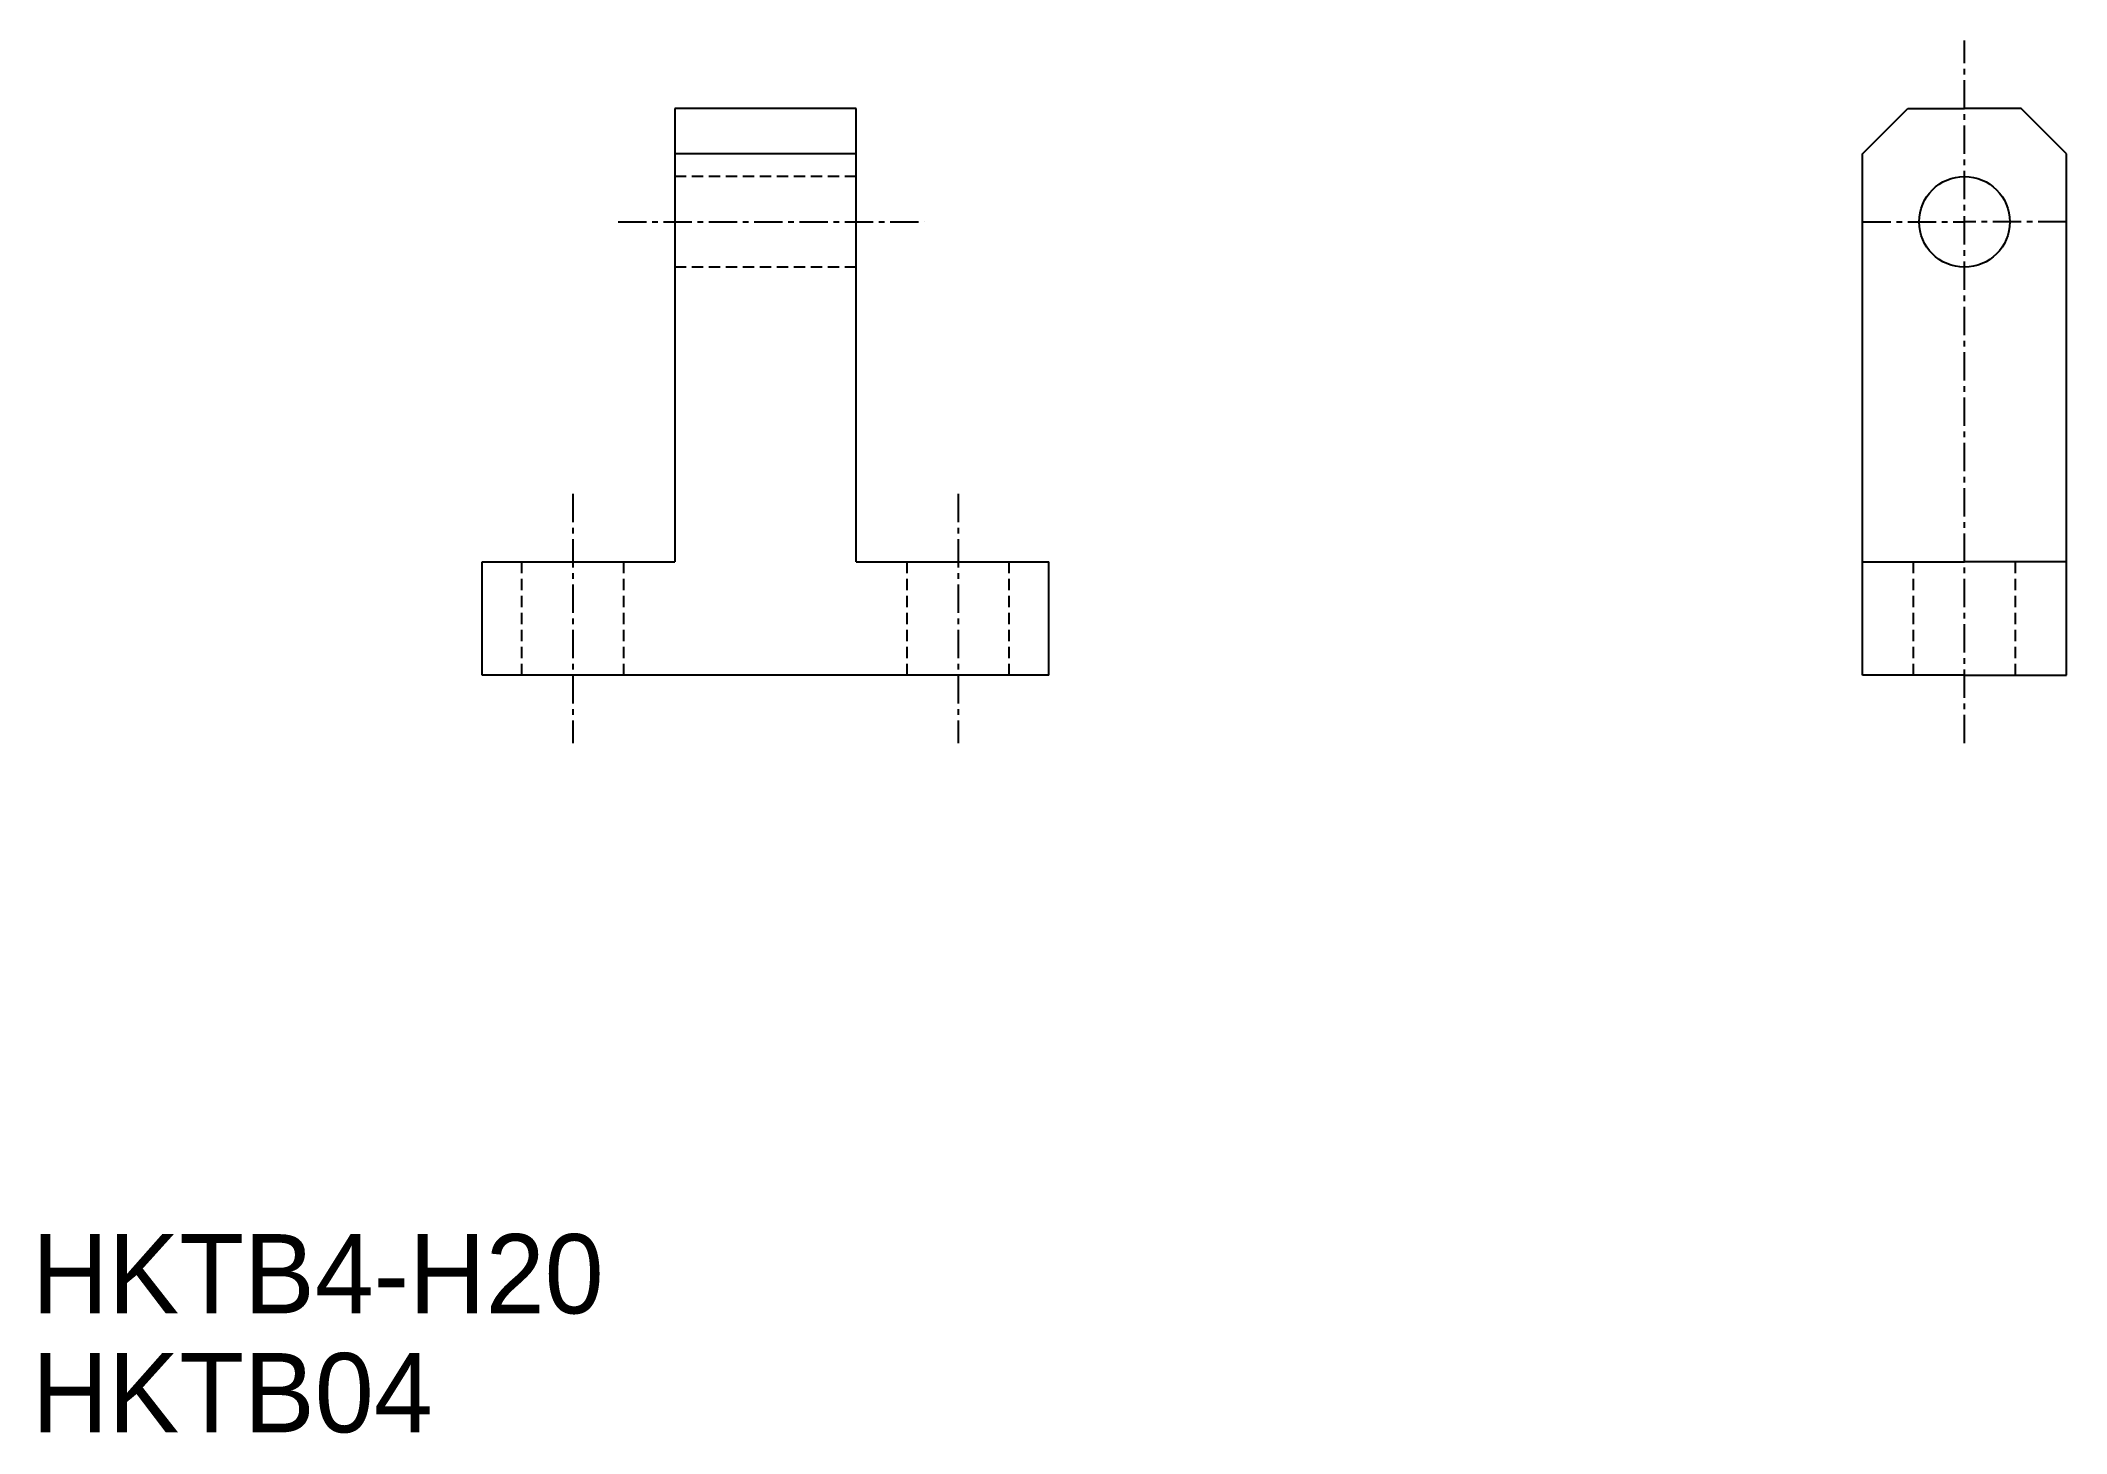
# Model space of a CAD drawing. Extents: x 0.8 to 90.2, y 0.9 to 62.3.
import ezdxf

# ---------------------------------------------------------------- set-up
doc = ezdxf.new("R2010")
doc.units = 0
doc.linetypes.add('CENTER', pattern=[2, 1.25, -0.25, 0.25, -0.25])
doc.linetypes.add('DASHED', pattern=[0.75, 0.5, -0.25])
doc.layers.get('0').update_dxf_attribs({"linetype": 'CONTINUOUS'})
doc.layers.add('CENTER', color=1, linetype='CENTER')

msp = doc.modelspace()

# ---------------------------------------------------------------- linework, layer by layer
at = {"color": 7, "linetype": 'CONTINUOUS'}
for p, q in [((28.819, 59.33), (28.819, 39.33)), ((36.819, 59.33), (28.819, 59.33)), ((36.819, 39.33), (36.819, 59.33)), ((81.223, 57.33), (83.223, 59.33)), ((83.223, 59.33), (85.723, 59.33)), ((88.223, 59.33), (85.723, 59.33)), ((90.223, 57.33), (88.223, 59.33)), ((36.819, 57.33), (28.819, 57.33)), ((81.223, 34.33), (81.223, 57.33)), ((90.223, 34.33), (90.223, 57.33)), ((20.319, 34.33), (20.319, 39.33)), ((20.319, 39.33), (28.819, 39.33)), ((36.819, 39.33), (45.319, 39.33)), ((45.319, 34.33), (45.319, 39.33)), ((81.223, 39.33), (85.723, 39.33)), ((90.223, 39.33), (85.723, 39.33)), ((45.319, 34.33), (20.319, 34.33)), ((85.723, 34.33), (81.223, 34.33)), ((85.723, 34.33), (90.223, 34.33))]:
    msp.add_line(p, q, dxfattribs=at)
at = {"color": 3, "linetype": 'DASHED'}
for p, q in [((36.819, 56.33), (28.819, 56.33)), ((36.819, 52.33), (28.819, 52.33)), ((22.069, 34.33), (22.069, 39.33)), ((26.569, 34.33), (26.569, 39.33)), ((39.069, 34.33), (39.069, 39.33)), ((43.569, 34.33), (43.569, 39.33)), ((83.473, 34.33), (83.473, 39.33)), ((87.973, 34.33), (87.973, 39.33))]:
    msp.add_line(p, q, dxfattribs=at)
at = {"color": 7, "linetype": 'CONTINUOUS'}
msp.add_circle((85.723, 54.33), 2, dxfattribs=at)
at = {"layer": 'CENTER', "color": 1, "linetype": 'CENTER'}
for p, q in [((85.723, 31.33), (85.723, 62.33)), ((26.319, 54.33), (39.819, 54.33)), ((81.223, 54.33), (85.723, 54.33)), ((90.223, 54.33), (85.723, 54.33)), ((24.319, 42.33), (24.319, 31.33)), ((41.319, 42.33), (41.319, 31.33))]:
    msp.add_line(p, q, dxfattribs=at)

# ---------------------------------------------------------------- texts
at = {"color": 7, "linetype": 'CONTINUOUS'}
for s, p in [('HKTB4-H20', (0.455, 6.175)), ('HKTB04', (0.455, 0.929))]:
    msp.add_text(s, height=3.5, dxfattribs=at).set_placement(p)

doc.saveas('drawing.dxf')
